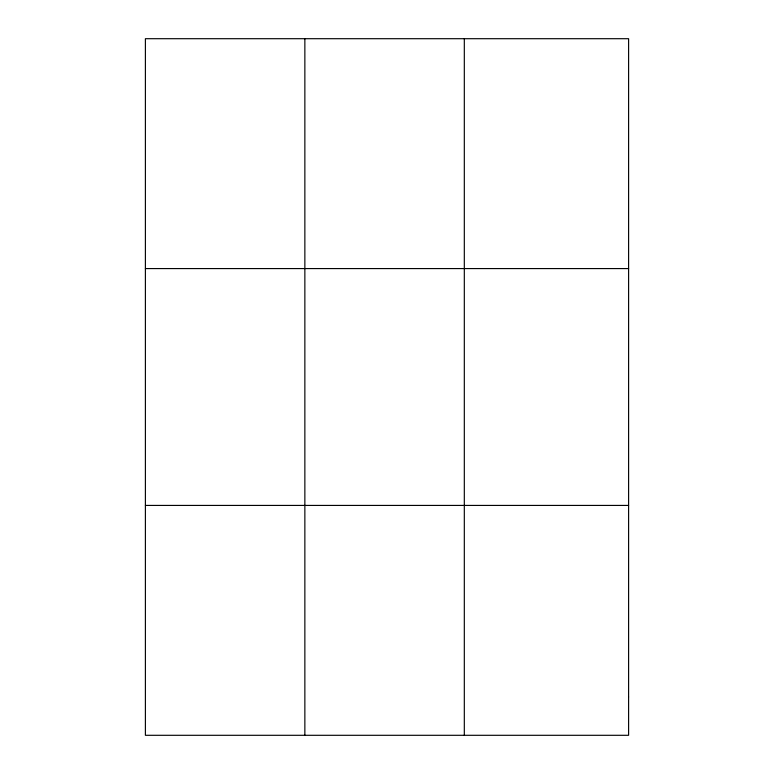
<?xml version="1.0" encoding="UTF-8"?>
<svg xmlns="http://www.w3.org/2000/svg" width="774" height="774" viewBox="0 0 774 774"><rect width="100%" height="100%" fill="white"/><g stroke="black" fill="none" stroke-linecap="round" stroke-linejoin="round"><path stroke-width="1.16" d="M304.859 735.3L304.859 38.7M464.313 735.3L464.313 38.7M145.396 268.578L628.604 268.578M145.396 505.422L628.604 505.422M628.604 696.987L628.604 735.3L145.396 735.3L145.396 38.7L628.604 38.7L628.604 696.987"/></g></svg>
